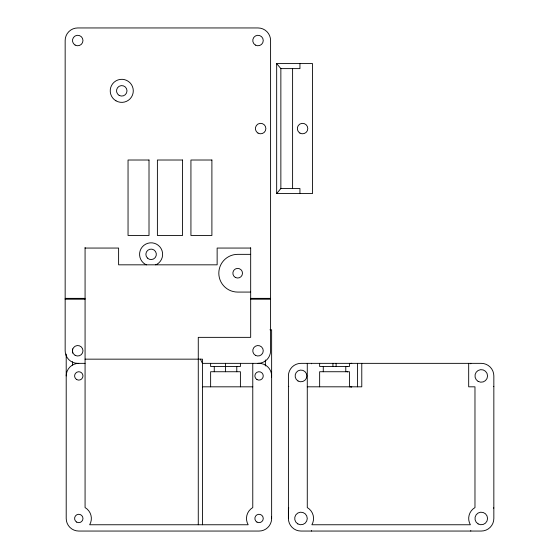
<?xml version="1.0" encoding="UTF-8"?>
<svg xmlns="http://www.w3.org/2000/svg" width="559" height="559" viewBox="0 0 559 559"><rect width="100%" height="100%" fill="white"/><g stroke="black" fill="none" stroke-linecap="round" stroke-linejoin="round"><path stroke-width="0.84" d="M288.409 518.472L288.409 375.921A12.578 12.578 0 0 1 300.987 363.35L481.264 363.35A12.578 12.578 0 0 1 493.842 375.928L493.842 518.472A12.578 12.578 0 0 1 481.264 531.05L300.987 531.05A12.578 12.578 0 0 1 288.409 518.472L288.402 507.991L288.835 507.991M307.275 363.35L307.275 507.579A12.578 12.578 0 0 1 311.88 524.761L470.371 524.761A12.578 12.578 0 0 1 474.975 507.579L474.975 386.821L468.687 386.821L468.687 363.35M319.643 386.821L319.643 371.735L349.417 371.735L349.417 386.821L351.716 386.821L351.129 386.821M319.643 363.35L319.643 366.494L349.417 366.494L349.417 363.35M323.27 371.735L323.27 366.494M332.933 366.494L332.933 363.35M336.12 366.494L336.12 363.35M345.783 371.735L345.783 366.494M357.585 386.821L357.585 363.357M361.778 363.35L361.778 386.821L307.275 386.814M470.783 531.05L470.783 530.617M470.783 363.776L470.783 363.35M311.461 531.05L311.461 530.617M271.422 377.556L271.639 375.928M276.67 193.554L280.863 188.523L280.863 68.617L276.67 63.586L312.516 63.586L312.516 193.554L276.67 193.554L276.67 63.586M155.668 264.826L156.869 264.33A11.529 11.529 0 0 0 159.937 246.931A11.529 11.529 0 0 0 142.272 246.931A11.529 11.529 0 0 0 145.34 264.33L146.535 264.826M280.863 68.617L299.938 68.617L299.938 63.586M280.863 188.523L299.938 188.523L299.938 193.554M85.073 248.056L118.613 248.056L118.613 264.826L217.137 264.826L217.137 248.056L250.677 248.056M250.677 254.345L237.68 254.345A18.866 18.866 0 0 0 218.814 273.211A18.866 18.866 0 0 0 237.68 292.077L250.677 292.077M65.158 298.366L85.073 298.366M250.677 298.366L270.591 298.366M65.158 299.205L85.073 299.205M250.677 299.205L270.591 299.205M269.962 329.803L271.639 329.803L271.639 518.472L271.422 516.844M85.073 359.157L202.463 359.157L202.463 524.761M85.073 363.35L77.736 363.35A12.578 12.578 0 0 1 65.158 350.772L65.158 40.527A12.578 12.578 0 0 1 77.736 27.95L258.013 27.95A12.578 12.578 0 0 1 270.591 40.527L270.591 350.772A12.578 12.578 0 0 1 258.013 363.35M288.409 386.402L288.835 386.402M202.463 386.821L252.773 386.821M493.415 386.409L493.842 386.409M493.408 507.991L493.842 507.991M200.367 359.157L202.463 363.35L259.062 363.35A12.578 12.578 0 0 1 271.527 377.57M311.468 363.343L311.468 363.776M292.602 68.617L292.602 188.523M265.35 359.975L265.35 365.97M252.773 363.35L252.773 507.579A12.578 12.578 0 0 0 248.168 524.761L89.678 524.761A12.578 12.578 0 0 0 85.073 507.579L85.073 247.497M250.677 247.77L250.677 337.356L198.27 337.356L198.27 524.761M240.405 363.35L240.405 366.494L210.631 366.494L210.631 363.35M240.405 386.821L240.405 371.735L210.631 371.735L210.631 386.821M236.778 366.494L236.778 371.735M225.522 363.35L225.522 371.735M214.265 366.494L214.265 371.735M72.495 348.844L72.495 353.127M72.495 361.687L72.495 365.118M66.207 354.099L66.207 518.472A12.578 12.578 0 0 0 78.784 531.05L259.062 531.05A12.578 12.578 0 0 0 271.527 516.83M66.207 375.928A12.578 12.578 0 0 1 78.784 363.35M351.716 363.35L351.129 363.35L351.716 363.35M347.523 366.494L347.083 366.494L347.523 366.494M347.523 371.735L347.083 371.735L347.523 371.735M149.008 160.014L128.046 160.014L128.046 235.479L149.008 235.479L149.008 160.014M182.548 160.014L157.393 160.014L157.393 235.479L182.548 235.479L182.548 160.014M211.896 160.014L190.933 160.014L190.933 235.479L211.896 235.479L211.896 160.014M256.965 379.554A4.192 4.192 0 0 0 263.254 375.928A4.192 4.192 0 0 0 256.965 372.294A4.192 4.192 0 0 0 256.965 379.554M76.688 522.099A4.192 4.192 0 0 0 82.977 518.472A4.192 4.192 0 0 0 76.688 514.839A4.192 4.192 0 0 0 76.688 522.099M256.965 522.099A4.192 4.192 0 0 0 263.254 518.472A4.192 4.192 0 0 0 256.965 514.839A4.192 4.192 0 0 0 256.965 522.099M76.688 379.554A4.192 4.192 0 0 0 82.977 375.928A4.192 4.192 0 0 0 76.688 372.294A4.192 4.192 0 0 0 76.688 379.554M478.12 523.916A6.289 6.289 0 0 0 487.553 518.472A6.289 6.289 0 0 0 478.12 513.022A6.289 6.289 0 0 0 478.12 523.916M478.12 381.371A6.289 6.289 0 0 0 487.553 375.928A6.289 6.289 0 0 0 478.12 370.477A6.289 6.289 0 0 0 478.12 381.371M297.835 523.916A6.289 6.289 0 0 0 307.268 518.472A6.289 6.289 0 0 0 297.835 513.022A6.289 6.289 0 0 0 297.835 523.916M298.052 381.007A5.87 5.87 0 0 0 306.856 375.921A5.87 5.87 0 0 0 298.052 370.841A5.87 5.87 0 0 0 298.052 381.007M119.137 95.372A5.241 5.241 0 0 0 126.998 90.837A5.241 5.241 0 0 0 119.137 86.296A5.241 5.241 0 0 0 119.137 95.372M147.401 258.048A5.241 5.241 0 0 0 156.164 255.701A5.241 5.241 0 0 0 149.749 249.279A5.241 5.241 0 0 0 147.401 258.048M255.393 45.069A5.241 5.241 0 0 0 263.254 40.527A5.241 5.241 0 0 0 255.393 35.986A5.241 5.241 0 0 0 255.393 45.069M75.116 45.069A5.241 5.241 0 0 0 82.977 40.527A5.241 5.241 0 0 0 75.116 35.986A5.241 5.241 0 0 0 75.116 45.069M115.992 100.823A11.529 11.529 0 0 0 133.287 90.837A11.529 11.529 0 0 0 115.992 80.852A11.529 11.529 0 0 0 115.992 100.823M258.013 133.105A5.241 5.241 0 0 0 265.874 128.57A5.241 5.241 0 0 0 258.013 124.028A5.241 5.241 0 0 0 258.013 133.105M75.116 355.307A5.241 5.241 0 0 0 82.977 350.772A5.241 5.241 0 0 0 75.116 346.231A5.241 5.241 0 0 0 75.116 355.307M255.393 355.307A5.241 5.241 0 0 0 263.254 350.772A5.241 5.241 0 0 0 255.393 346.231A5.241 5.241 0 0 0 255.393 355.307M235.269 277.383A4.821 4.821 0 0 0 242.501 273.211A4.821 4.821 0 0 0 235.269 269.033A4.821 4.821 0 0 0 235.269 277.383M299.938 133.105A5.241 5.241 0 0 0 307.799 128.57A5.241 5.241 0 0 0 299.938 124.028A5.241 5.241 0 0 0 299.938 133.105"/></g></svg>
